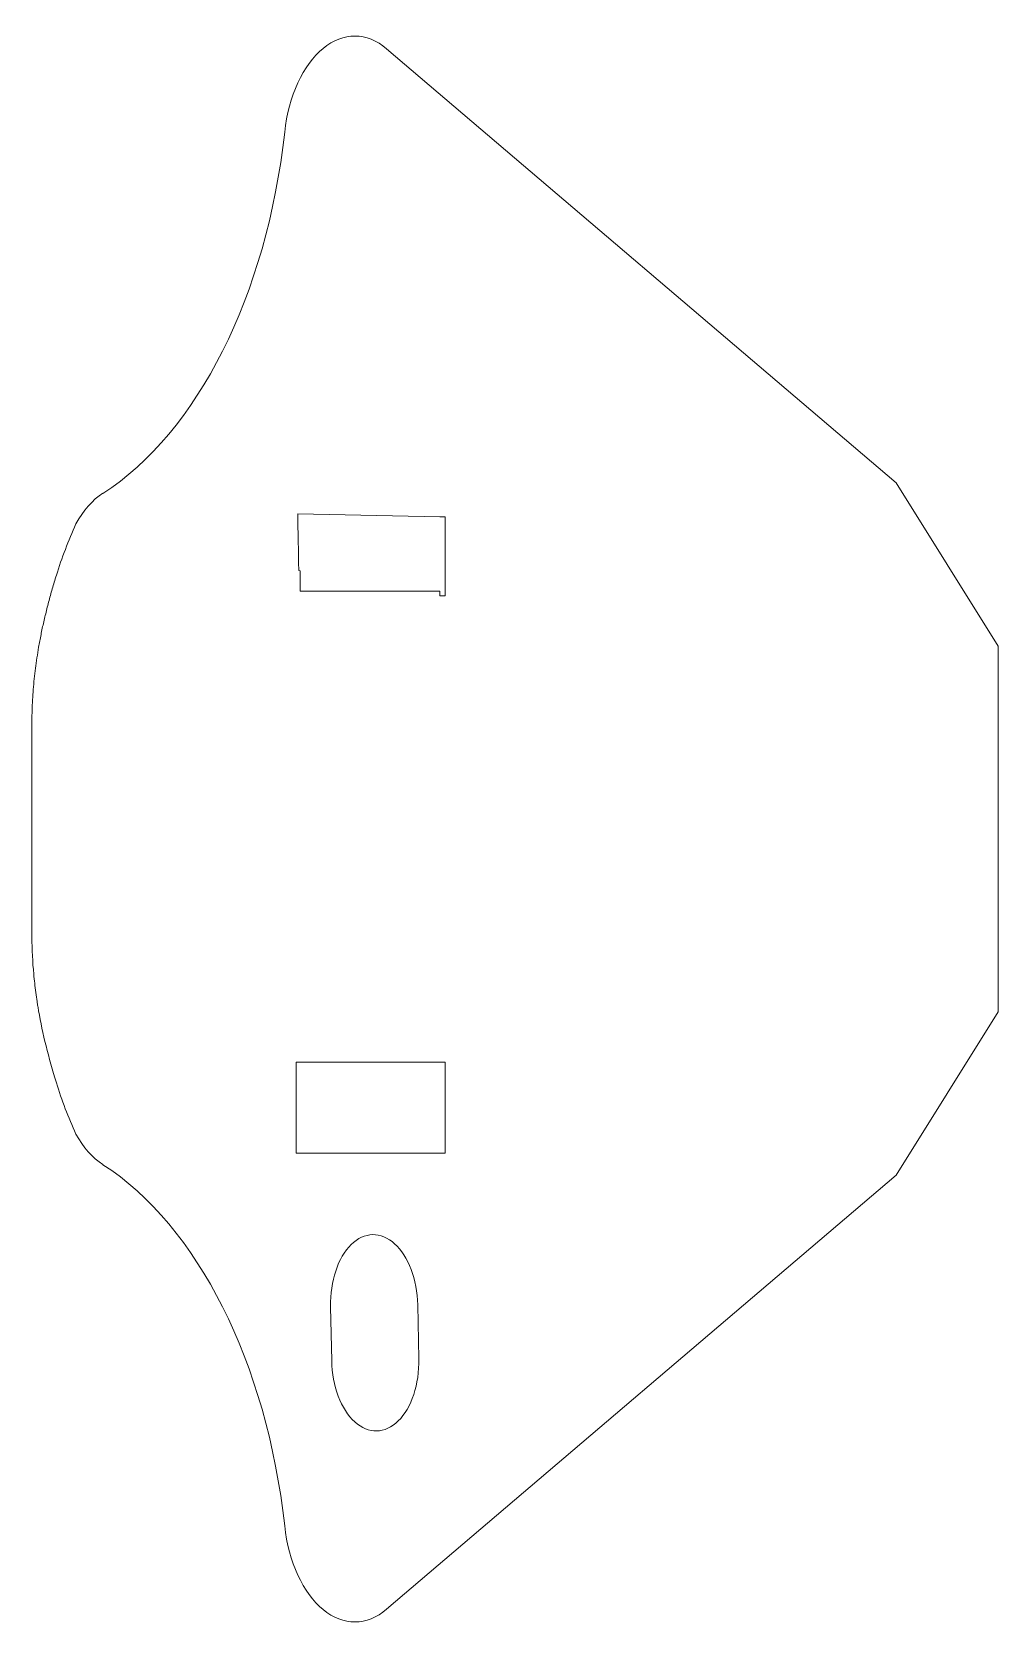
# Model space of a CAD drawing. Header units: millimetres. Extents: x 21 to 160, y 17 to 245.
import ezdxf

# ---------------------------------------------------------------- set-up
doc = ezdxf.new("R2010")
doc.units = ezdxf.units.MM

msp = doc.modelspace()

# ---------------------------------------------------------------- linework, layer by layer
at = {"color": 7, "linetype": 'Continuous', "lineweight": 15}
for p, q in [((145.08, 180.68), (71.99, 242.91)), ((159.68, 157.27), (145.08, 180.68)), ((59.24, 176.23), (79.61, 175.81)), ((59.28, 174.05), (59.24, 176.23)), ((80.4, 175.81), (79.61, 175.81)), ((80.4, 164.45), (80.4, 175.81)), ((59.61, 168.08), (59.39, 168.09)), ((59.61, 165.12), (59.61, 168.08)), ((79.61, 165.12), (59.61, 165.12)), ((79.61, 165.12), (79.61, 164.45)), ((79.61, 164.45), (80.4, 164.45)), ((159.68, 104.81), (159.68, 157.27)), ((21.12, 146.55), (21.12, 115.53)), ((145.08, 81.4), (159.68, 104.81)), ((80.4, 97.63), (59.02, 97.63)), ((59.02, 97.63), (59.02, 84.58)), ((80.4, 84.58), (80.4, 97.63)), ((59.02, 84.58), (80.4, 84.58)), ((71.99, 19.18), (145.08, 81.4)), ((63.95, 62.55), (64.11, 54.81)), ((76.61, 55.06), (76.45, 62.81))]:
    msp.add_line(p, q, dxfattribs=at)
for centre, radius, start, end in [((86.91, 147.98), 65.24, 155.7471, 162.6712), ((87.13, 114.18), 65.48, 197.3412, 204.2405)]:
    msp.add_arc(centre, radius, start, end, dxfattribs=at)
for centre, major_axis, start_param, end_param in [((67.22, 228.4), (-0.33, -16.33), 2.677945, 4.567711), ((16.98, 241.44), (-1.37, -66.98), 0.389843, 1.426119), ((34.79, 163.99), (-0.33, -16.33), 3.531436, 4.002612), ((34.79, 98.1), (0.33, -16.33), 5.422166, 5.893342), ((16.98, 20.64), (1.37, -66.98), 1.715474, 2.75175), ((70.2, 62.68), (-0.21, 10.2), 4.712389, 7.853982), ((70.36, 54.94), (-0.21, 10.2), 1.570796, 4.712389), ((67.22, 33.69), (0.33, -16.33), 4.857067, 6.746833)]:
    msp.add_ellipse(centre, major_axis=major_axis, ratio=0.612372, start_param=start_param, end_param=end_param, dxfattribs=at)
for points, knots in [([(59.39, 168.09), (59.37, 169.1), (59.34, 171.09), (59.3, 173.07), (59.28, 174.05)], [0, 0, 0, 0, 0.510038, 1, 1, 1, 1]), ([(24.63, 167.42), (24.53, 167.09), (24.33, 166.44), (24.04, 165.47), (23.77, 164.51), (23.51, 163.56), (23.27, 162.62), (23.04, 161.68), (22.82, 160.75), (22.61, 159.83), (22.43, 158.92), (22.25, 158.01), (22.05, 156.91), (21.84, 155.6), (21.63, 154.08), (21.45, 152.57), (21.31, 151.06), (21.21, 149.56), (21.14, 148.05), (21.13, 147.05), (21.12, 146.55)], [0, 0, 0, 0, 0.048097, 0.095647, 0.142658, 0.189133, 0.235079, 0.280503, 0.32541, 0.369807, 0.4137, 0.457098, 0.500007, 0.572404, 0.644414, 0.716074, 0.787423, 0.8585, 0.929346, 1, 1, 1, 1]), ([(21.12, 115.53), (21.13, 113.74), (21.22, 111.97), (21.47, 109.35), (21.56, 108.49), (21.74, 107.17), (21.8, 106.73), (21.9, 106.07), (21.94, 105.85), (21.99, 105.52), (22.01, 105.41), (22.05, 105.19), (22.07, 105.07), (22.66, 101.69), (23.5, 98.26), (24.63, 94.67)], [0, 0, 0, 0, 0.25, 0.25, 0.375, 0.375, 0.4375, 0.4375, 0.46875, 0.46875, 0.484375, 0.484375, 0.5, 0.5, 1, 1, 1, 1])]:
    msp.add_open_spline(points, degree=3, knots=knots, dxfattribs=at)

doc.saveas('drawing.dxf')
